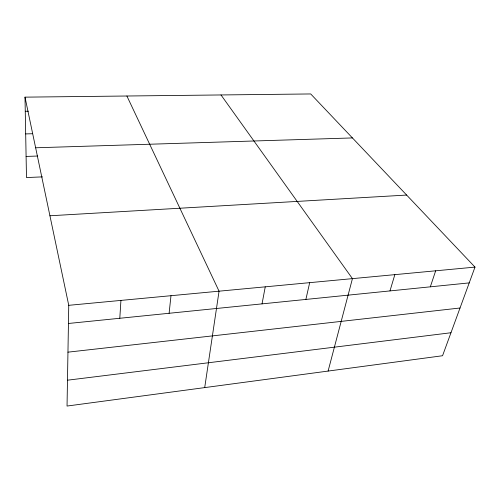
<?xml version="1.0" encoding="UTF-8"?>
<svg xmlns="http://www.w3.org/2000/svg" width="500" height="500" viewBox="0 0 500 500"><rect width="100%" height="100%" fill="white"/><g stroke="black" fill="none" stroke-linecap="round" stroke-linejoin="round"><path stroke-width="0.75" d="M25 97.15L68.75 305.319L67.038 406.05L442.556 355.737L475 267.106L310.706 93.95L25 97.15L26.488 177.556L42.5 176.875M119.8 318.275L120.931 300.413M169.106 313.281L170.987 295.7M204.706 387.606L219.056 291.181L126.894 96.013M262.038 303.875L265.25 286.837M305.875 299.431L309.681 282.656M328.106 371.069L352.438 278.631L221 94.956M389.975 290.919L394.844 274.644M430.325 286.831L435.669 270.806M67.475 380.2L450.975 332.744M67.95 352.163L460.031 308M68.438 323.475L469.219 282.894M68.75 305.319L475 267.106M49.931 215.775L406.644 195.062M26.094 156.431L37.725 156.031M35.638 147.781L352.438 137.931M25.681 133.912L32.619 133.731M25.263 111.275L28.331 111.225"/></g></svg>
